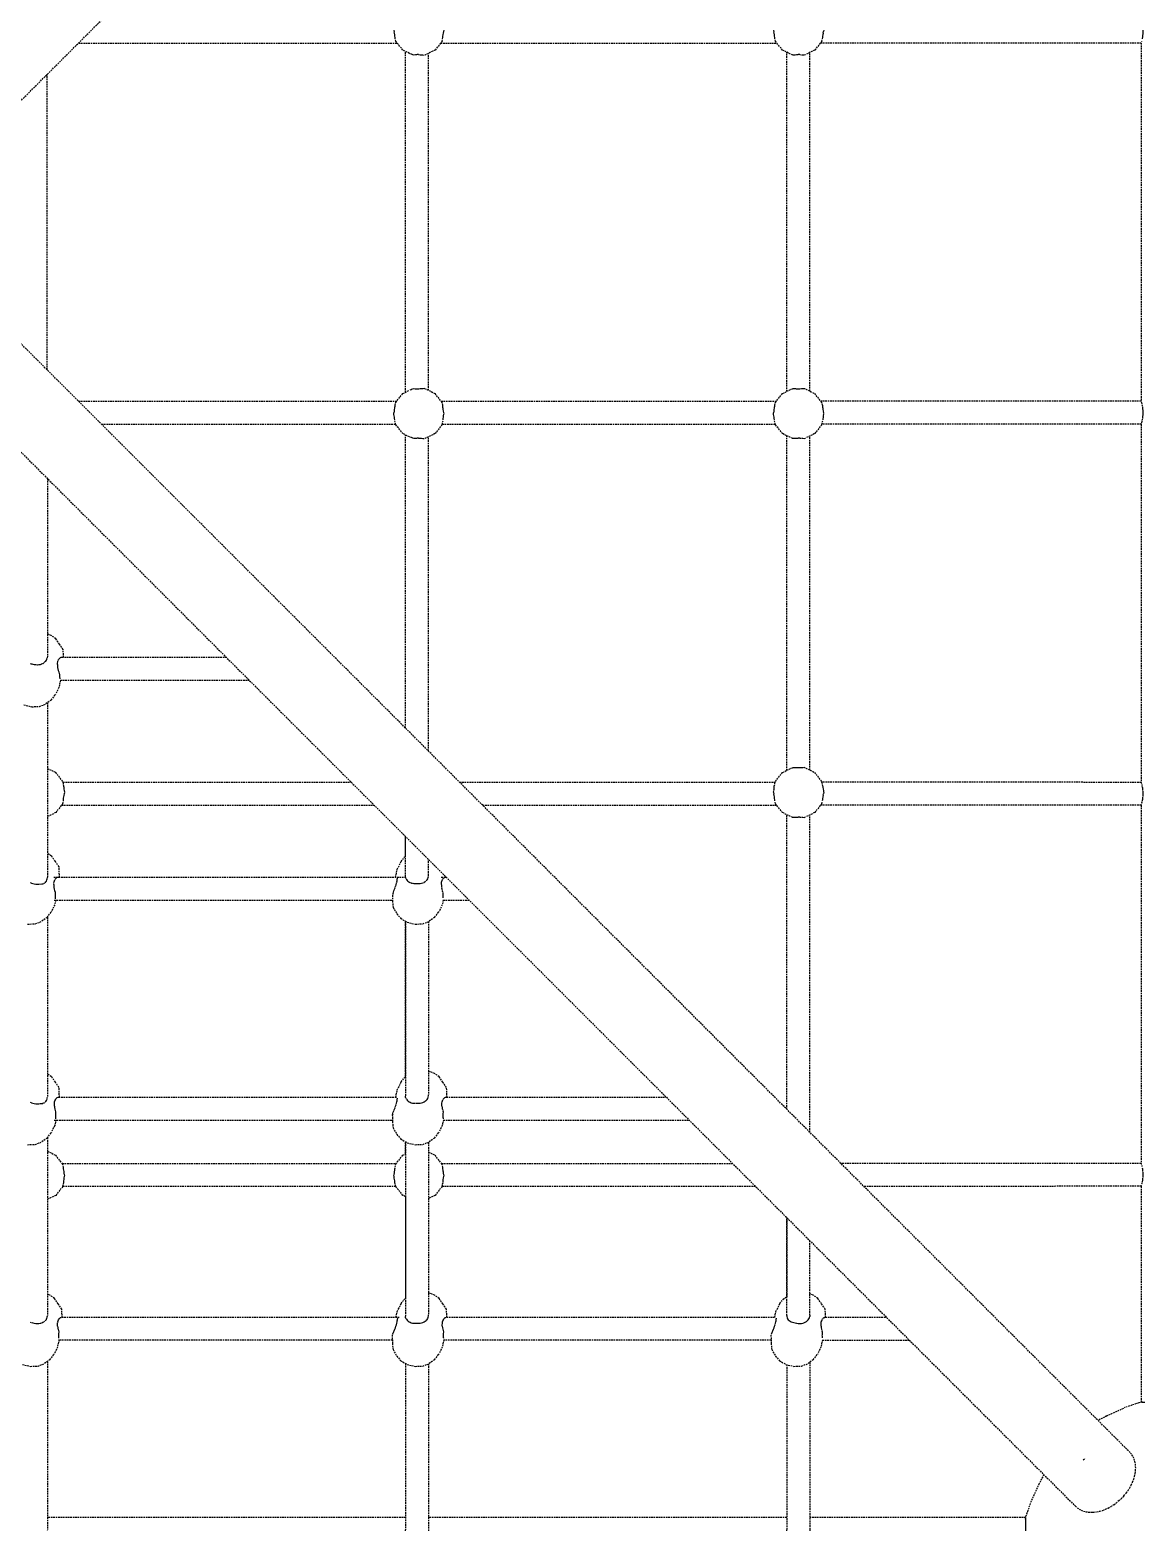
# Model space of a CAD drawing. Header units: millimetres. Extents: x -5899 to 5819, y -5159 to 4068.
# Drawn here: x -444 to 427, y -934 to 240 of the extents above; entities that cross this region are included whole.
import ezdxf

# ---------------------------------------------------------------- set-up
doc = ezdxf.new("R2010")
doc.units = ezdxf.units.MM
doc.linetypes.add('HIDDEN', pattern=[1.905, 1.27, -0.635])
for name, color, linetype in [('DIKOM_ОБЪЕКТ', 7, 'Continuous'), ('DIKOM_РАЗМЕР_ЗОНА', 7, 'Continuous'), ('DIKOM_РАЗМЕР_ОБЪЕКТА', 7, 'Continuous')]:
    doc.layers.add(name, color=color, linetype=linetype)
doc.styles.add('style1', font='arialbd.ttf', dxfattribs={"width": 0.8})
doc.dimstyles.new('1-50', dxfattribs={"dimtxt": 300, "dimasz": 200, "dimexe": 100, "dimexo": 0, "dimgap": 100, "dimtad": 1, "dimtxsty": 'style1', "dimcen": 200, "dimclrd": 7, "dimclre": 7, "dimclrt": 7, "dimadec": 1, "dimazin": 2, "dimtfac": 1, "dimtmove": 0, "dimatfit": 2, "dimfxl": 0, "dimlwd": 25, "dimlwe": 18, "dimarcsym": 0})

# ---------------------------------------------------------------- blocks, each defined once
blk = doc.blocks.new('*D1')
at = {"layer": 'Defpoints', "color": 0, "transparency": 16777216}
for p in [(-2800.5, 90.1), (3818.9, 90.1), (3818.9, -4274.7)]:
    blk.add_point(p, dxfattribs=at)
at = {"layer": 'DIKOM_РАЗМЕР_ОБЪЕКТА', "color": 7, "lineweight": 18, "transparency": 16777216}
for p, q in [((-2800.5, 90.1), (-2800.5, -4374.7)), ((3818.9, 90.1), (3818.9, -4374.7))]:
    blk.add_line(p, q, dxfattribs=at)
at = {"layer": 'DIKOM_РАЗМЕР_ОБЪЕКТА', "color": 7, "lineweight": 25, "transparency": 16777216}
blk.add_line((-2600.5, -4274.7), (3618.9, -4274.7), dxfattribs=at)
at = {"layer": 'DIKOM_РАЗМЕР_ОБЪЕКТА', "color": 7, "transparency": 16777216}
for points in [[(-2600.5, -4241.4), (-2600.5, -4308), (-2800.5, -4274.7)], [(3618.9, -4241.4), (3618.9, -4308), (3818.9, -4274.7)]]:
    blk.add_solid(points, dxfattribs=at)
at = {"layer": 'DIKOM_РАЗМЕР_ОБЪЕКТА', "color": 7, "transparency": 16777216, "insert": (471, -3996), "char_height": 300, "attachment_point": 5, "style": 'style1'}
blk.add_mtext('{\\fArial|b0|i0|c204|p34;\\H1.16667x;6600}', dxfattribs=at)
blk = doc.blocks.new('*D3')
at = {"layer": 'Defpoints', "color": 0, "transparency": 16777216}
for p in [(-4566.9, 98), (5818.9, 98), (5818.9, -5058.6)]:
    blk.add_point(p, dxfattribs=at)
at = {"layer": 'DIKOM_РАЗМЕР_ЗОНА', "color": 7, "lineweight": 18, "transparency": 16777216}
for p, q in [((-4566.9, 98), (-4566.9, -5158.6)), ((5818.9, 98), (5818.9, -5158.6))]:
    blk.add_line(p, q, dxfattribs=at)
at = {"layer": 'DIKOM_РАЗМЕР_ЗОНА', "color": 7, "lineweight": 25, "transparency": 16777216}
blk.add_line((-4366.9, -5058.6), (5618.9, -5058.6), dxfattribs=at)
at = {"layer": 'DIKOM_РАЗМЕР_ЗОНА', "color": 7, "transparency": 16777216}
for points in [[(-4366.9, -5025.3), (-4366.9, -5092), (-4566.9, -5058.6)], [(5618.9, -5025.3), (5618.9, -5092), (5818.9, -5058.6)]]:
    blk.add_solid(points, dxfattribs=at)
at = {"layer": 'DIKOM_РАЗМЕР_ЗОНА', "color": 7, "transparency": 16777216, "insert": (502, -4779.9), "char_height": 300, "attachment_point": 5, "style": 'style1'}
blk.add_mtext('{\\fArial|b0|i0|c204|p34;\\H1.16667x;10400}', dxfattribs=at)

msp = doc.modelspace()

# ---------------------------------------------------------------- linework, layer by layer
at = {"layer": 'DIKOM_ОБЪЕКТ', "color": 7, "linetype": 'HIDDEN', "lineweight": 15}
for p, q in [((-483.046, 153.297), (416.096, 1052.438)), ((-159.525, 240.379), (-159.244, 239.218)), ((-158.975, 237.959), (-159.228, 239.143)), ((-158.748, 236.745), (-158.962, 237.892)), ((-158.57, 235.597), (-158.739, 236.686)), ((-158.438, 234.542), (-158.563, 235.547)), ((-121.226, 234.588), (-121.101, 235.599)), ((-121.09, 235.663), (-120.92, 236.752)), ((-120.907, 236.826), (-120.694, 237.966)), ((-120.668, 238.088), (-120.426, 239.218)), ((-120.404, 239.307), (-120.144, 240.379)), ((137.468, 240.379), (137.748, 239.218)), ((138.019, 237.959), (137.765, 239.137)), ((138.244, 236.745), (138.032, 237.886)), ((138.424, 235.597), (138.254, 236.681)), ((138.555, 234.542), (138.431, 235.542)), ((175.885, 235.541), (175.759, 234.53)), ((176.063, 236.684), (175.892, 235.595)), ((176.284, 237.888), (176.072, 236.749)), ((176.324, 238.086), (176.567, 239.218)), ((176.849, 240.379), (176.589, 239.305)), ((426.198, 235.544), (426.084, 234.702)), ((426.303, 236.677), (426.208, 235.657)), ((426.389, 237.903), (426.32, 236.976)), ((426.432, 239.098), (426.389, 237.903)), ((426.392, 240.413), (426.434, 239.218)), ((-406.113, 230.231), (-156.836, 230.229)), ((-158.356, 233.621), (-158.438, 234.542)), ((-157.967, 231.647), (-158.338, 233.273)), ((-152.383, 224.645), (-157.967, 231.647)), ((-147.301, 222.197), (-152.383, 224.645)), ((-150.335, -42.928), (-150.338, 223.66)), ((-127.288, 224.645), (-135.357, 220.759)), ((-121.703, 231.647), (-127.288, 224.645)), ((-122.833, 230.231), (140.157, 230.229)), ((-121.703, 231.647), (-121.332, 233.273)), ((-121.319, 233.556), (-121.238, 234.48)), ((138.637, 233.624), (138.555, 234.542)), ((139.025, 231.647), (138.655, 233.273)), ((144.61, 224.645), (139.025, 231.647)), ((150.898, 221.617), (144.61, 224.645)), ((169.705, 224.645), (162.794, 221.317)), ((175.29, 231.647), (169.705, 224.645)), ((425.122, 230.265), (174.16, 230.231)), ((175.29, 231.647), (175.66, 233.273)), ((175.759, 234.53), (175.677, 233.597)), ((425.041, 230.265), (425.041, -50.027)), ((425.49, 231.821), (425.363, 231.398)), ((426.04, 234.409), (425.882, 233.558)), ((-146.956, 222.099), (-146.026, 221.789)), ((-145.979, 221.772), (-145.466, 221.582)), ((-145.466, 221.582), (-144.973, 221.4)), ((-144.917, 221.378), (-144.235, 221.103)), ((-143.783, 221.133), (-142.64, 221.182)), ((-142.568, 221.182), (-141.353, 221.199)), ((-140.07, 221.182), (-141.272, 221.197)), ((-140.07, 221.182), (-138.928, 221.134)), ((-138.862, 221.131), (-137.788, 221.055)), ((-137.73, 221.05), (-136.713, 220.948)), ((-136.663, 220.942), (-135.72, 220.815)), ((-132.368, -41.467), (-132.371, 222.197)), ((147.862, -42.348), (147.859, 223.081)), ((151.243, 221.518), (151.943, 221.285)), ((152.22, 221.191), (152.735, 221.001)), ((152.735, 221.001), (153.225, 221.05)), ((153.282, 221.055), (154.35, 221.131)), ((154.415, 221.133), (155.557, 221.182)), ((155.631, 221.182), (156.845, 221.199)), ((158.128, 221.182), (156.926, 221.197)), ((158.128, 221.182), (159.269, 221.134)), ((159.597, 221.113), (160.41, 221.055)), ((160.468, 221.05), (161.485, 220.948)), ((161.596, 220.935), (162.48, 221.227)), ((165.83, -42.048), (165.827, 222.777)), ((-430.566, -25.54), (-430.568, 205.775)), ((416.539, -872.661), (-482.846, 26.742)), ((-525.492, -15.463), (373.669, -914.625)), ((-157.967, -50.917), (-152.383, -43.914)), ((-152.383, -43.914), (-147.302, -41.467)), ((-146.072, -41.074), (-146.992, -41.38)), ((-145.031, -40.691), (-146.028, -41.06)), ((-144.235, -40.373), (-144.978, -40.671)), ((-142.715, -40.447), (-143.852, -40.4)), ((-141.814, -40.461), (-142.644, -40.45)), ((-140.095, -40.45), (-141.353, -40.467)), ((-138.779, -40.396), (-139.95, -40.446)), ((-137.625, -40.311), (-138.716, -40.391)), ((-136.555, -40.199), (-137.57, -40.305)), ((-135.579, -40.062), (-136.507, -40.193)), ((-135.357, -40.028), (-127.288, -43.914)), ((-121.703, -50.917), (-127.288, -43.914)), ((139.025, -50.917), (144.61, -43.914)), ((144.61, -43.914), (150.897, -40.887)), ((152.124, -40.495), (151.205, -40.8)), ((152.735, -40.271), (152.17, -40.479)), ((153.166, -40.314), (152.735, -40.271)), ((154.284, -40.395), (153.221, -40.319)), ((154.976, -40.426), (154.346, -40.4)), ((155.483, -40.447), (154.976, -40.426)), ((156.764, -40.467), (155.554, -40.45)), ((158.103, -40.45), (156.845, -40.467)), ((159.42, -40.396), (158.248, -40.446)), ((160.572, -40.311), (159.482, -40.391)), ((161.596, -40.204), (160.627, -40.305)), ((162.127, -40.379), (161.69, -40.236)), ((162.62, -40.54), (162.127, -40.379)), ((162.803, -40.59), (169.705, -43.914)), ((175.29, -50.917), (169.705, -43.914)), ((-406.115, -49.991), (-157.23, -49.992)), ((-159.101, -57.786), (-159.356, -58.98)), ((-159.033, -57.43), (-158.87, -56.559)), ((-158.859, -56.495), (-158.688, -55.402)), ((-158.68, -55.347), (-158.555, -54.344)), ((-158.549, -54.298), (-158.468, -53.381)), ((-158.451, -53.035), (-157.967, -50.917)), ((-122.441, -49.991), (139.763, -49.992)), ((-121.222, -53.027), (-121.703, -50.917)), ((-121.137, -54.129), (-121.214, -53.214)), ((-121.011, -55.19), (-121.133, -54.181)), ((-120.834, -56.354), (-121.004, -55.25)), ((-120.608, -57.595), (-120.823, -56.425)), ((-120.333, -58.891), (-120.592, -57.676)), ((137.891, -57.791), (137.636, -58.98)), ((137.96, -57.43), (138.121, -56.564)), ((138.134, -56.495), (138.304, -55.407)), ((138.313, -55.347), (138.438, -54.348)), ((138.444, -54.297), (138.525, -53.385)), ((138.543, -53.034), (139.025, -50.917)), ((425.041, -50.027), (174.552, -49.992)), ((175.772, -53.029), (175.29, -50.917)), ((175.779, -53.212), (175.856, -54.132)), ((175.859, -54.178), (175.982, -55.192)), ((175.989, -55.247), (176.16, -56.356)), ((176.169, -56.42), (176.386, -57.596)), ((176.4, -57.672), (176.661, -58.891)), ((425.224, -50.548), (425.331, -50.984)), ((425.364, -51.16), (425.508, -51.642)), ((425.532, -51.748), (425.69, -52.429)), ((425.765, -52.853), (425.88, -53.309)), ((425.898, -53.405), (425.999, -53.949)), ((426.071, -54.361), (426.197, -55.294)), ((426.208, -55.409), (426.303, -56.431)), ((426.323, -56.775), (426.389, -57.659)), ((426.392, -57.784), (426.434, -58.98)), ((-388.139, -67.967), (-158.061, -67.968)), ((-159.519, -59.648), (-159.375, -59.055)), ((-159.392, -60.239), (-159.519, -59.648)), ((-159.167, -61.453), (-159.38, -60.308)), ((-158.986, -62.601), (-159.157, -61.514)), ((-158.856, -63.655), (-158.98, -62.653)), ((-158.773, -64.576), (-158.856, -63.656)), ((-157.967, -68.38), (-158.756, -64.924)), ((-152.383, -75.383), (-157.967, -68.38)), ((-121.703, -68.38), (-127.288, -75.383)), ((-121.703, -68.38), (-120.915, -64.925)), ((-121.609, -67.967), (138.931, -67.968)), ((-120.902, -64.642), (-120.821, -63.719)), ((-120.809, -63.608), (-120.683, -62.6)), ((-120.673, -62.532), (-120.528, -61.602)), ((-120.489, -61.37), (-120.277, -60.231)), ((-120.152, -59.648), (-120.313, -58.98)), ((-120.258, -60.147), (-120.152, -59.648)), ((137.474, -59.648), (137.616, -59.061)), ((137.601, -60.238), (137.474, -59.648)), ((137.826, -61.453), (137.615, -60.313)), ((138.006, -62.601), (137.837, -61.518)), ((138.138, -63.656), (138.013, -62.657)), ((138.218, -64.572), (138.138, -63.656)), ((139.025, -68.38), (138.237, -64.924)), ((144.61, -75.383), (139.025, -68.38)), ((175.29, -68.38), (169.705, -75.383)), ((175.29, -68.38), (176.078, -64.924)), ((425.123, -67.933), (175.384, -67.965)), ((176.177, -63.668), (176.095, -64.599)), ((176.302, -62.658), (176.177, -63.668)), ((176.465, -61.602), (176.309, -62.603)), ((176.702, -60.312), (176.49, -61.449)), ((176.841, -59.648), (176.679, -58.98)), ((176.733, -60.152), (176.841, -59.648)), ((425.041, -67.933), (425.041, -348.224)), ((425.333, -66.97), (425.223, -67.413)), ((425.49, -66.377), (425.364, -66.797)), ((425.673, -65.599), (425.529, -66.224)), ((425.765, -65.109), (425.692, -65.521)), ((425.996, -64.024), (425.881, -64.639)), ((426.198, -62.654), (426.072, -63.587)), ((426.304, -61.52), (426.209, -62.54)), ((426.389, -60.295), (426.323, -61.182)), ((426.432, -59.101), (426.389, -60.295)), ((-147.301, -77.831), (-152.383, -75.383)), ((-150.335, -305.775), (-150.338, -76.368)), ((-146.951, -77.931), (-146.026, -78.238)), ((-145.972, -78.258), (-145.468, -78.444)), ((-145.468, -78.444), (-144.973, -78.628)), ((-144.91, -78.653), (-144.235, -78.925)), ((-143.776, -78.894), (-142.64, -78.847)), ((-142.56, -78.845), (-141.353, -78.83)), ((-140.07, -78.846), (-141.264, -78.831)), ((-140.07, -78.846), (-138.935, -78.893)), ((-138.862, -78.896), (-137.794, -78.973)), ((-137.729, -78.978), (-136.718, -79.08)), ((-136.661, -79.086), (-135.724, -79.213)), ((-127.288, -75.383), (-135.357, -79.269)), ((-132.368, -323.743), (-132.371, -77.832)), ((150.897, -78.411), (144.61, -75.383)), ((147.862, -338.878), (147.859, -76.948)), ((151.249, -78.512), (151.943, -78.743)), ((152.227, -78.839), (152.735, -79.027)), ((152.735, -79.027), (153.225, -78.977)), ((153.288, -78.972), (154.35, -78.896)), ((154.422, -78.894), (155.557, -78.847)), ((155.638, -78.845), (156.845, -78.83)), ((158.128, -78.846), (156.934, -78.831)), ((158.128, -78.846), (159.262, -78.893)), ((159.589, -78.914), (160.404, -78.973)), ((160.468, -78.978), (161.479, -79.08)), ((161.596, -79.095), (162.474, -78.802)), ((169.705, -75.383), (162.794, -78.711)), ((165.83, -338.578), (165.827, -77.251)), ((-430.5, -110.456), (-430.5, -249.735)), ((-427.601, -233.239), (-430.5, -232.169)), ((-423.905, -235.848), (-427.601, -233.239)), ((-420.982, -240.148), (-423.905, -235.848)), ((-418.122, -244.388), (-420.982, -240.148)), ((-417.856, -250.275), (-418.122, -244.388)), ((-444.036, -255.314), (-443.049, -255.54)), ((-442.966, -255.555), (-442.543, -255.601)), ((-442.543, -255.601), (-441.906, -255.671)), ((-441.761, -255.673), (-440.748, -255.944)), ((-440.695, -255.956), (-439.558, -256.131)), ((-439.499, -256.139), (-438.357, -256.189)), ((-438.25, -256.19), (-437.14, -256.112)), ((-437.092, -256.105), (-436.029, -255.905)), ((-435.987, -255.896), (-434.991, -255.581)), ((-434.922, -255.556), (-434.376, -255.305)), ((-433.966, -255.112), (-433.128, -254.583)), ((-433.097, -254.56), (-432.361, -253.936)), ((-432.21, -253.765), (-431.708, -253.308)), ((-431.69, -253.286), (-431.182, -252.584)), ((-431.169, -252.56), (-430.798, -251.739)), ((-430.79, -251.713), (-430.568, -250.785)), ((-430.5, -249.737), (-430.564, -250.751)), ((-422.596, -256.13), (-422.569, -257.232)), ((-422.595, -256.082), (-422.528, -255.026)), ((-422.567, -257.286), (-422.459, -258.4)), ((-422.523, -254.984), (-422.36, -253.99)), ((-422.35, -253.95), (-422.206, -253.419)), ((-422.088, -253.005), (-421.763, -252.217)), ((-421.742, -252.183), (-421.337, -251.533)), ((-421.313, -251.504), (-420.844, -250.99)), ((-420.814, -250.967), (-420.301, -250.59)), ((-420.26, -250.573), (-419.701, -250.348)), ((-419.651, -250.338), (-419.045, -250.275)), ((-419.045, -250.275), (-290.681, -250.275)), ((-422.452, -258.458), (-422.26, -259.57)), ((-422.248, -259.634), (-422.106, -260.206)), ((-422.106, -260.206), (-421.977, -260.73)), ((-421.957, -260.804), (-421.623, -261.863)), ((-421.596, -261.942), (-421.191, -262.957)), ((-420.291, -268.257), (-421.513, -274.001)), ((-421.155, -263.037), (-420.896, -263.574)), ((-420.909, -264.078), (-420.913, -264.959)), ((-420.912, -265.041), (-420.89, -265.84)), ((-420.896, -263.574), (-420.909, -263.994)), ((-420.89, -265.84), (-420.84, -266.548)), ((-420.834, -266.628), (-420.776, -267.103)), ((-420.296, -268.275), (-272.681, -268.275)), ((-427.45, -283.83), (-424.307, -279.781)), ((-421.513, -274.001), (-424.307, -279.781)), ((-448.875, -287.576), (-442.727, -289.066)), ((-442.727, -289.066), (-436.726, -288.882)), ((-436.726, -288.882), (-432.062, -287.062)), ((-427.45, -283.83), (-432.062, -287.062)), ((-430.5, -285.967), (-430.499, -422.624)), ((-430.5, -337.31), (-423.991, -340.444)), ((-418.407, -347.446), (-423.991, -340.444)), ((139.025, -347.446), (144.61, -340.444)), ((144.61, -340.444), (150.897, -337.416)), ((152.118, -337.026), (151.205, -337.329)), ((152.735, -336.8), (152.17, -337.009)), ((153.159, -336.843), (152.735, -336.8)), ((154.277, -336.925), (153.221, -336.849)), ((154.976, -336.956), (154.346, -336.93)), ((155.476, -336.977), (154.976, -336.956)), ((156.757, -336.996), (155.554, -336.98)), ((158.096, -336.98), (156.845, -336.998)), ((159.419, -336.925), (158.254, -336.975)), ((160.571, -336.84), (159.487, -336.921)), ((161.596, -336.733), (160.633, -336.835)), ((162.126, -336.909), (161.696, -336.768)), ((162.619, -337.069), (162.126, -336.909)), ((162.801, -337.119), (169.705, -340.444)), ((175.29, -347.446), (169.705, -340.444)), ((-417.544, -351.225), (-418.407, -347.446)), ((-418.238, -348.188), (-192.766, -348.189)), ((-417.461, -352.321), (-417.537, -351.413)), ((-107.923, -348.188), (138.856, -348.19)), ((138.063, -352.494), (138.144, -351.584)), ((138.162, -351.231), (139.025, -347.446)), ((176.153, -351.227), (175.29, -347.446)), ((425.123, -348.224), (175.459, -348.189)), ((176.16, -351.41), (176.236, -352.329)), ((425.223, -348.739), (425.332, -349.182)), ((425.526, -349.917), (425.69, -350.627)), ((425.766, -351.056), (425.879, -351.507)), ((425.911, -351.674), (426.056, -352.454)), ((-418.407, -364.91), (-417.999, -363.122)), ((-417.986, -362.839), (-417.906, -361.919)), ((-417.892, -361.801), (-417.767, -360.797)), ((-417.757, -360.726), (-417.587, -359.643)), ((-417.572, -359.562), (-417.366, -358.455)), ((-417.335, -353.381), (-417.457, -352.379)), ((-417.342, -358.34), (-417.093, -357.177)), ((-417.158, -354.545), (-417.326, -353.448)), ((-416.932, -355.786), (-417.146, -354.623)), ((-417.07, -357.082), (-416.85, -356.178)), ((137.469, -356.178), (137.711, -357.177)), ((137.527, -355.911), (137.74, -354.764)), ((137.982, -358.436), (137.728, -357.258)), ((137.812, -354.315), (137.923, -353.607)), ((137.932, -353.544), (138.057, -352.547)), ((138.207, -359.651), (137.995, -358.509)), ((138.387, -360.798), (138.217, -359.714)), ((138.518, -361.853), (138.394, -360.853)), ((138.6, -362.771), (138.518, -361.853)), ((139.025, -364.91), (138.618, -363.122)), ((175.29, -364.91), (175.697, -363.121)), ((175.796, -361.865), (175.714, -362.798)), ((175.922, -360.854), (175.796, -361.865)), ((176.099, -359.711), (175.929, -360.8)), ((176.321, -358.508), (176.109, -359.647)), ((176.24, -352.376), (176.362, -353.388)), ((176.353, -358.351), (176.604, -357.177)), ((176.37, -353.444), (176.54, -354.553)), ((176.55, -354.618), (176.767, -355.793)), ((176.847, -356.178), (176.625, -357.09)), ((425.674, -363.797), (425.51, -364.507)), ((425.766, -363.299), (425.692, -363.718)), ((426.04, -361.986), (425.907, -362.697)), ((426.071, -352.559), (426.197, -353.492)), ((426.198, -360.851), (426.072, -361.784)), ((426.208, -353.607), (426.303, -354.628)), ((426.305, -359.717), (426.209, -360.738)), ((426.325, -355.01), (426.389, -355.857)), ((426.389, -358.492), (426.325, -359.339)), ((426.432, -357.298), (426.389, -358.492)), ((426.392, -355.983), (426.434, -357.177)), ((-423.991, -371.912), (-430.499, -375.046)), ((-418.407, -364.91), (-423.991, -371.912)), ((-419.407, -366.164), (-174.789, -366.166)), ((-89.947, -366.165), (140.027, -366.166)), ((144.61, -371.912), (139.025, -364.91)), ((150.898, -374.941), (144.61, -371.912)), ((147.862, -603.979), (147.859, -373.477)), ((151.244, -375.04), (151.943, -375.272)), ((152.221, -375.366), (152.735, -375.556)), ((152.735, -375.556), (153.225, -375.507)), ((153.282, -375.503), (154.35, -375.426)), ((154.416, -375.424), (155.557, -375.376)), ((155.631, -375.375), (156.845, -375.359)), ((158.128, -375.376), (156.927, -375.361)), ((158.128, -375.376), (159.269, -375.423)), ((159.595, -375.445), (160.41, -375.503)), ((160.468, -375.507), (161.484, -375.61)), ((161.596, -375.623), (162.479, -375.331)), ((169.705, -371.912), (162.793, -375.241)), ((165.829, -621.947), (165.827, -373.78)), ((175.29, -364.91), (169.705, -371.912)), ((425.123, -366.13), (174.29, -366.164)), ((425.041, -366.13), (425.041, -646.421)), ((425.333, -365.168), (425.223, -365.611)), ((-150.338, -406.019), (-150.338, -390.618)), ((-150.299, -421.855), (-150.297, -390.659)), ((-427.17, -405.922), (-430.499, -403.571)), ((-424.246, -410.222), (-427.17, -405.922)), ((-421.386, -414.462), (-424.246, -410.222)), ((-156.794, -416.258), (-153.644, -410.058)), ((-153.644, -410.058), (-151.11, -406.488)), ((-151.11, -406.488), (-150.298, -405.995)), ((-132.302, -420.815), (-132.304, -408.652)), ((-430.564, -423.653), (-430.499, -422.625)), ((-425.486, -422.439), (-150.299, -422.439)), ((-423.701, -423.148), (-423.175, -422.76)), ((-423.157, -422.747), (-422.581, -422.516)), ((-422.534, -422.504), (-421.909, -422.439)), ((-421.025, -422.439), (-421.386, -414.462)), ((-158.109, -422.439), (-156.794, -416.258)), ((-150.233, -422.71), (-150.296, -421.895)), ((-150.222, -422.749), (-150.006, -423.457)), ((-132.955, -423.607), (-132.605, -422.781)), ((-132.581, -422.702), (-132.371, -421.821)), ((-132.363, -421.735), (-132.302, -420.813)), ((-122.317, -422.439), (-118.517, -422.439)), ((-120.446, -423.089), (-120.008, -422.767)), ((-119.875, -422.71), (-119.403, -422.521)), ((-119.241, -422.491), (-118.738, -422.439)), ((-444.036, -426.477), (-443.053, -426.98)), ((-442.962, -427.022), (-441.906, -427.429)), ((-441.855, -427.445), (-440.75, -427.741)), ((-440.693, -427.754), (-439.559, -427.929)), ((-439.498, -427.937), (-438.359, -427.986)), ((-438.248, -427.987), (-437.14, -427.909)), ((-437.05, -427.896), (-436.307, -427.755)), ((-435.987, -427.786), (-434.991, -427.751)), ((-434.922, -427.744), (-434.003, -427.571)), ((-433.967, -427.56), (-433.128, -427.25)), ((-433.1, -427.235), (-432.36, -426.791)), ((-432.338, -426.773), (-431.707, -426.198)), ((-431.692, -426.179), (-431.18, -425.474)), ((-431.171, -425.454), (-430.799, -424.633)), ((-430.791, -424.607), (-430.567, -423.676)), ((-425.459, -428.287), (-425.411, -427.515)), ((-425.459, -428.287), (-425.431, -429.417)), ((-425.431, -429.441), (-425.375, -430.019)), ((-425.39, -427.184), (-425.224, -426.166)), ((-425.375, -430.019), (-425.32, -430.584)), ((-425.318, -430.61), (-425.119, -431.752)), ((-425.221, -426.147), (-424.969, -425.218)), ((-425.115, -431.782), (-424.836, -432.908)), ((-424.963, -425.199), (-424.629, -424.392)), ((-424.828, -432.942), (-424.484, -434.032)), ((-424.621, -424.374), (-424.206, -423.708)), ((-424.327, -434.433), (-424.363, -435.117)), ((-424.195, -423.691), (-423.715, -423.163)), ((-160.024, -435.096), (-159.688, -434.126)), ((-159.672, -434.077), (-159.356, -432.998)), ((-159.308, -432.814), (-158.902, -431.832)), ((-158.884, -431.79), (-158.451, -430.654)), ((-158.435, -430.616), (-158.038, -429.477)), ((-158.027, -429.442), (-157.669, -428.315)), ((-157.651, -428.253), (-157.351, -427.176)), ((-157.344, -427.149), (-157.154, -426.333)), ((-157.103, -426.112), (-156.931, -425.186)), ((-156.929, -425.166), (-156.829, -424.361)), ((-156.86, -423.144), (-156.81, -423.668)), ((-156.828, -424.344), (-156.808, -423.682)), ((-149.856, -423.705), (-149.623, -424.208)), ((-149.595, -424.251), (-149.102, -424.953)), ((-149.065, -424.994), (-148.458, -425.606)), ((-148.412, -425.644), (-147.704, -426.16)), ((-147.649, -426.195), (-146.852, -426.614)), ((-146.787, -426.646), (-145.922, -426.961)), ((-145.763, -427.009), (-144.83, -427.222)), ((-144.733, -427.236), (-143.744, -427.345)), ((-143.634, -427.35), (-142.61, -427.348)), ((-142.19, -427.312), (-141.441, -427.427)), ((-141.301, -427.448), (-140.252, -427.493)), ((-139.976, -427.493), (-138.958, -427.422)), ((-138.835, -427.404), (-137.856, -427.219)), ((-137.744, -427.192), (-136.823, -426.901)), ((-136.726, -426.865), (-135.869, -426.471)), ((-135.782, -426.429), (-134.999, -425.935)), ((-134.852, -425.827), (-134.446, -425.484)), ((-134.104, -425.181), (-133.516, -424.51)), ((-133.469, -424.44), (-132.991, -423.685)), ((-122.29, -428.314), (-122.266, -429.283)), ((-122.281, -428.138), (-122.242, -427.506)), ((-122.259, -429.475), (-122.205, -430.038)), ((-122.205, -430.038), (-122.165, -430.449)), ((-122.201, -427.049), (-122.059, -426.173)), ((-122.142, -430.652), (-121.974, -431.618)), ((-122.021, -426.026), (-121.803, -425.227)), ((-121.931, -431.839), (-121.698, -432.783)), ((-121.75, -425.09), (-121.464, -424.399)), ((-121.632, -433.028), (-121.347, -433.932)), ((-121.394, -424.277), (-121.042, -423.711)), ((-121.159, -434.438), (-121.191, -435.048)), ((-120.956, -423.612), (-120.553, -423.169)), ((-424.777, -444.074), (-427.571, -449.855)), ((-425.097, -440.439), (-160.532, -440.439)), ((-423.969, -440.275), (-424.777, -444.074)), ((-424.396, -436.187), (-424.401, -437.098)), ((-424.4, -437.178), (-424.376, -438.01)), ((-424.365, -435.156), (-424.395, -436.146)), ((-424.376, -438.01), (-424.325, -438.748)), ((-424.321, -438.788), (-424.261, -439.283)), ((-160.64, -436.585), (-160.514, -441.102)), ((-160.514, -441.102), (-160.08, -446.018)), ((-160.066, -435.211), (-160.456, -436.188)), ((-160.08, -446.018), (-157.048, -451.102)), ((-121.608, -444.074), (-124.402, -449.855)), ((-120.8, -440.272), (-121.608, -444.074)), ((-121.226, -436.349), (-121.231, -437.089)), ((-121.2, -435.294), (-121.225, -436.101)), ((-121.225, -437.329), (-121.206, -437.997)), ((-121.206, -437.997), (-121.166, -438.576)), ((-120.835, -440.439), (-100.517, -440.439)), ((-439.991, -458.956), (-435.327, -457.136)), ((-430.715, -453.904), (-435.327, -457.136)), ((-430.715, -453.904), (-427.571, -449.855)), ((-430.5, -453.627), (-430.499, -594.451)), ((-157.048, -451.102), (-154.047, -454.781)), ((-154.047, -454.781), (-148.969, -457.649)), ((-150.336, -578.641), (-150.337, -456.877)), ((-150.3, -456.898), (-150.299, -593.83)), ((-148.969, -457.649), (-142.821, -459.14)), ((-136.821, -458.956), (-132.157, -457.136)), ((-132.302, -457.192), (-132.301, -592.677)), ((-127.545, -453.904), (-132.157, -457.136)), ((-127.545, -453.904), (-124.402, -449.855)), ((-445.992, -459.14), (-439.991, -458.956)), ((-142.821, -459.14), (-136.821, -458.956)), ((-127.697, -575.935), (-132.301, -574.236)), ((-427.17, -578.546), (-430.499, -576.194)), ((-424.246, -582.846), (-427.17, -578.546)), ((-421.386, -587.084), (-424.246, -582.846)), ((-421.047, -594.603), (-421.386, -587.084)), ((-156.794, -588.882), (-153.643, -582.68)), ((-153.643, -582.68), (-151.11, -579.112)), ((-151.11, -579.112), (-150.299, -578.619)), ((-124, -578.545), (-127.697, -575.935)), ((-121.077, -582.845), (-124, -578.545)), ((-118.217, -587.084), (-121.077, -582.845)), ((-117.877, -594.603), (-118.217, -587.084)), ((-444.035, -598.351), (-443.054, -598.854)), ((-442.961, -598.897), (-441.907, -599.303)), ((-433.098, -599.061), (-432.36, -598.618)), ((-432.337, -598.599), (-431.708, -598.025)), ((-431.691, -598.004), (-431.181, -597.301)), ((-431.169, -597.279), (-430.887, -596.655)), ((-430.79, -596.432), (-430.567, -595.503)), ((-430.564, -595.478), (-430.499, -594.452)), ((-424.968, -599.348), (-424.802, -598.332)), ((-424.8, -598.31), (-424.547, -597.384)), ((-424.541, -597.363), (-424.207, -596.557)), ((-424.199, -596.538), (-423.784, -595.873)), ((-423.772, -595.854), (-423.294, -595.329)), ((-423.28, -595.313), (-422.754, -594.926)), ((-422.734, -594.912), (-422.159, -594.681)), ((-422.111, -594.669), (-421.683, -594.624)), ((-421.628, -594.603), (-157.473, -594.603)), ((-158.01, -594.603), (-156.794, -588.882)), ((-157.39, -599.314), (-157.151, -598.3)), ((-157.125, -598.156), (-156.976, -597.35)), ((-156.973, -597.33), (-156.874, -596.526)), ((-156.904, -595.308), (-156.854, -595.832)), ((-156.872, -596.509), (-156.852, -595.847)), ((-150.236, -594.658), (-150.299, -593.828)), ((-150.011, -595.41), (-150.233, -594.685)), ((-150.002, -595.433), (-149.753, -595.843)), ((-149.616, -596.135), (-149.108, -596.858)), ((-149.088, -596.885), (-148.459, -597.517)), ((-148.432, -597.543), (-147.696, -598.08)), ((-147.662, -598.103), (-146.829, -598.541)), ((-146.786, -598.561), (-145.876, -598.893)), ((-145.838, -598.906), (-144.855, -599.131)), ((-137.788, -599.078), (-136.8, -598.766)), ((-136.721, -598.737), (-135.808, -598.317)), ((-135.763, -598.292), (-134.933, -597.767)), ((-134.593, -597.482), (-134.165, -597.12)), ((-134.136, -597.089), (-133.512, -596.378)), ((-133.489, -596.346), (-132.985, -595.549)), ((-132.97, -595.515), (-132.6, -594.645)), ((-132.591, -594.611), (-132.37, -593.686)), ((-132.366, -593.651), (-132.301, -592.68)), ((-121.793, -599.309), (-121.632, -598.318)), ((-121.622, -598.276), (-121.375, -597.372)), ((-121.36, -597.332), (-121.034, -596.545)), ((-121.014, -596.51), (-120.609, -595.861)), ((-120.584, -595.832), (-120.117, -595.318)), ((-120.086, -595.295), (-119.572, -594.917)), ((-119.532, -594.901), (-118.97, -594.675)), ((-118.923, -594.666), (-118.514, -594.623)), ((-118.459, -594.603), (53.646, -594.603)), ((-441.855, -599.32), (-440.751, -599.615)), ((-440.693, -599.628), (-439.56, -599.803)), ((-439.498, -599.812), (-438.362, -599.86)), ((-438.247, -599.862), (-437.221, -599.789)), ((-437.091, -599.777), (-436.142, -599.598)), ((-435.986, -599.612), (-434.993, -599.577)), ((-434.921, -599.571), (-434.004, -599.398)), ((-433.966, -599.386), (-433.128, -599.076)), ((-425.038, -600.451), (-424.97, -599.369)), ((-425.009, -601.579), (-425.038, -600.451)), ((-425.008, -601.605), (-424.898, -602.746)), ((-424.895, -602.774), (-424.698, -603.915)), ((-424.692, -603.946), (-424.414, -605.071)), ((-424.405, -605.107), (-424.111, -606.04)), ((-424.213, -608.352), (-424.218, -609.262)), ((-424.217, -609.342), (-424.194, -610.173)), ((-424.182, -607.321), (-424.212, -608.31)), ((-424.194, -610.173), (-424.142, -610.911)), ((-424.125, -606.234), (-424.181, -607.281)), ((-160.339, -607.486), (-160.665, -608.303)), ((-160.665, -608.303), (-160.514, -613.725)), ((-160.274, -607.325), (-159.917, -606.291)), ((-159.88, -606.173), (-159.431, -605.163)), ((-159.41, -605.116), (-158.946, -603.997)), ((-158.928, -603.954), (-158.494, -602.819)), ((-158.479, -602.78), (-158.083, -601.641)), ((-158.071, -601.607), (-157.714, -600.479)), ((-157.695, -600.417), (-157.396, -599.34)), ((-144.764, -599.147), (-143.71, -599.262)), ((-143.657, -599.265), (-142.555, -599.262)), ((-142.035, -599.21), (-141.366, -599.313)), ((-141.301, -599.323), (-140.167, -599.371)), ((-140.048, -599.372), (-138.944, -599.294)), ((-138.892, -599.287), (-137.835, -599.088)), ((-121.841, -601.559), (-121.868, -600.458)), ((-121.866, -600.407), (-121.8, -599.354)), ((-121.839, -601.615), (-121.731, -602.728)), ((-121.724, -602.787), (-121.532, -603.898)), ((-121.519, -603.963), (-121.248, -605.059)), ((-121.228, -605.132), (-120.941, -606.04)), ((-121.044, -608.401), (-121.048, -609.288)), ((-121.047, -609.363), (-121.024, -610.169)), ((-121.014, -607.362), (-121.043, -608.325)), ((-121.024, -610.169), (-120.973, -610.884)), ((-120.959, -606.268), (-121.012, -607.288)), ((-424.777, -616.697), (-427.571, -622.479)), ((-425.138, -612.603), (-160.545, -612.603)), ((-423.847, -612.325), (-424.777, -616.697)), ((-424.138, -610.952), (-424.079, -611.447)), ((-160.514, -613.725), (-160.08, -618.641)), ((-160.08, -618.641), (-157.048, -623.725)), ((-121.608, -616.697), (-124.402, -622.478)), ((-120.678, -612.323), (-121.608, -616.697)), ((-120.969, -610.955), (-120.91, -611.436)), ((-120.738, -612.603), (71.646, -612.603)), ((-445.991, -631.763), (-439.991, -631.58)), ((-439.991, -631.58), (-435.327, -629.759)), ((-430.715, -626.527), (-435.327, -629.759)), ((-430.715, -626.527), (-427.571, -622.479)), ((-430.499, -626.249), (-430.499, -765.56)), ((-157.048, -623.725), (-154.047, -627.404)), ((-154.047, -627.404), (-148.969, -630.273)), ((-150.335, -638.984), (-150.335, -629.501)), ((-150.3, -629.521), (-150.299, -766.064)), ((-148.969, -630.273), (-142.821, -631.763)), ((-142.821, -631.763), (-136.821, -631.579)), ((-136.821, -631.579), (-132.157, -629.758)), ((-132.301, -629.815), (-132.301, -764.762)), ((-127.545, -626.527), (-132.157, -629.758)), ((-127.545, -626.527), (-124.402, -622.478)), ((-430.499, -636.836), (-423.991, -639.97)), ((-418.407, -646.972), (-423.991, -639.97)), ((-157.967, -646.972), (-152.383, -639.97)), ((-152.383, -639.97), (-150.3, -638.967)), ((-132.301, -637.555), (-127.288, -639.97)), ((-121.703, -646.972), (-127.288, -639.97)), ((-418.875, -646.386), (-157.501, -646.387)), ((-417.848, -649.422), (-418.407, -646.972)), ((-417.765, -650.52), (-417.841, -649.61)), ((-417.639, -651.579), (-417.759, -650.576)), ((-417.461, -652.743), (-417.631, -651.645)), ((-417.234, -653.985), (-417.449, -652.82)), ((-417.266, -657.74), (-417.058, -656.626)), ((-416.961, -655.279), (-417.218, -654.071)), ((-417.038, -656.536), (-416.86, -655.704)), ((-159.315, -656.634), (-159.514, -655.704)), ((-159.179, -654.181), (-159.434, -655.374)), ((-159.089, -657.848), (-159.301, -656.702)), ((-159.163, -654.108), (-159.059, -653.549)), ((-159.059, -653.549), (-158.949, -652.955)), ((-158.936, -652.891), (-158.765, -651.798)), ((-158.757, -651.743), (-158.632, -650.739)), ((-158.627, -650.692), (-158.545, -649.777)), ((-158.528, -649.429), (-157.967, -646.972)), ((-122.17, -646.386), (105.431, -646.387)), ((-121.143, -649.422), (-121.703, -646.972)), ((-121.06, -650.524), (-121.136, -649.61)), ((-120.934, -651.584), (-121.056, -650.576)), ((-120.757, -652.749), (-120.927, -651.645)), ((-120.529, -653.99), (-120.745, -652.82)), ((-120.561, -657.74), (-120.354, -656.626)), ((-120.255, -655.285), (-120.515, -654.071)), ((-120.337, -656.543), (-120.156, -655.704)), ((425.041, -646.422), (190.272, -646.39)), ((425.223, -646.937), (425.332, -647.38)), ((425.526, -648.115), (425.69, -648.825)), ((425.898, -649.801), (426.056, -650.651)), ((426.071, -650.756), (426.197, -651.69)), ((426.209, -651.805), (426.304, -652.825)), ((426.328, -653.246), (426.388, -654.054)), ((426.389, -656.69), (426.328, -657.503)), ((426.432, -655.495), (426.395, -656.484)), ((426.397, -654.322), (426.434, -655.374)), ((-418.407, -664.436), (-423.991, -671.439)), ((-418.407, -664.436), (-417.696, -661.32)), ((-157.984, -664.363), (-418.391, -664.362)), ((-417.683, -661.037), (-417.602, -660.118)), ((-417.59, -659.998), (-417.464, -658.995)), ((-417.453, -658.922), (-417.284, -657.841)), ((-158.909, -658.996), (-159.08, -657.908)), ((-158.778, -660.05), (-158.903, -659.048)), ((-158.697, -660.971), (-158.778, -660.05)), ((-157.967, -664.436), (-158.679, -661.32)), ((-152.383, -671.439), (-157.967, -664.436)), ((-121.703, -664.436), (-127.288, -671.439)), ((-121.703, -664.436), (-120.991, -661.32)), ((123.407, -664.363), (-121.686, -664.362)), ((-120.979, -661.037), (-120.898, -660.113)), ((-120.887, -660.004), (-120.761, -658.995)), ((-120.75, -658.928), (-120.58, -657.84)), ((425.123, -664.328), (208.238, -664.356)), ((425.041, -664.328), (425.041, -833.255)), ((425.333, -663.366), (425.223, -663.808)), ((425.674, -661.995), (425.51, -662.705)), ((425.768, -661.491), (425.692, -661.916)), ((426.04, -660.184), (425.881, -661.034)), ((426.199, -659.048), (426.072, -659.981)), ((426.305, -657.915), (426.209, -658.935)), ((-423.991, -671.439), (-430.499, -674.572)), ((-150.299, -672.442), (-152.383, -671.439)), ((-150.337, -672.424), (-150.327, -752.063)), ((-127.288, -671.439), (-132.301, -673.853)), ((147.862, -688.818), (147.87, -750.886)), ((147.899, -765.281), (147.902, -688.859)), ((165.896, -765.235), (165.892, -706.848)), ((-428.68, -749.385), (-430.499, -748.714)), ((-424.984, -751.995), (-428.68, -749.385)), ((-127.733, -749.385), (-132.301, -747.7)), ((-124.038, -751.995), (-127.733, -749.385)), ((145.112, -752.561), (147.899, -750.868)), ((168.525, -749.384), (165.894, -748.414)), ((172.222, -751.995), (168.525, -749.384)), ((-422.061, -756.295), (-424.984, -751.995)), ((-419.201, -760.534), (-422.061, -756.295)), ((-418.919, -766.768), (-419.201, -760.534)), ((-157.774, -766.767), (-156.83, -762.331)), ((-156.83, -762.331), (-153.681, -756.13)), ((-153.681, -756.13), (-151.147, -752.561)), ((-151.147, -752.561), (-150.299, -752.047)), ((-121.114, -756.295), (-124.038, -751.995)), ((-118.254, -760.534), (-121.114, -756.295)), ((-117.972, -766.767), (-118.254, -760.534)), ((138.485, -766.767), (139.428, -762.331)), ((139.428, -762.331), (142.579, -756.13)), ((142.579, -756.13), (145.112, -752.561)), ((175.144, -756.294), (172.222, -751.995)), ((178.005, -760.534), (175.144, -756.294)), ((178.287, -766.767), (178.005, -760.534)), ((-443.903, -770.64), (-443.055, -770.834)), ((-442.641, -770.886), (-441.908, -771.169)), ((-441.853, -771.186), (-440.751, -771.48)), ((-440.692, -771.494), (-439.562, -771.669)), ((-439.498, -771.678), (-438.363, -771.726)), ((-438.246, -771.727), (-437.142, -771.649)), ((-437.089, -771.643), (-436.032, -771.444)), ((-435.986, -771.433), (-435.496, -771.278)), ((-435.496, -771.278), (-434.996, -771.121)), ((-434.919, -771.092), (-434.005, -770.672)), ((-433.962, -770.648), (-433.365, -770.271)), ((-433.095, -770.166), (-432.362, -769.726)), ((-432.334, -769.703), (-431.708, -769.133)), ((-431.688, -769.108), (-431.182, -768.409)), ((-431.168, -768.382), (-430.797, -767.563)), ((-430.789, -767.533), (-430.567, -766.61)), ((-430.564, -766.574), (-430.499, -765.556)), ((-422.513, -772.615), (-422.446, -771.544)), ((-422.485, -773.734), (-422.513, -772.615)), ((-422.484, -773.769), (-422.375, -774.9)), ((-422.444, -771.512), (-422.28, -770.506)), ((-422.371, -774.938), (-422.176, -776.068)), ((-422.275, -770.475), (-422.024, -769.556)), ((-422.017, -769.527), (-421.686, -768.729)), ((-421.675, -768.702), (-421.264, -768.043)), ((-421.249, -768.019), (-420.775, -767.498)), ((-420.755, -767.477), (-420.235, -767.093)), ((-420.211, -767.076), (-419.641, -766.846)), ((-419.201, -766.768), (-155.304, -766.767)), ((-158.72, -776.119), (-158.286, -774.982)), ((-158.272, -774.944), (-157.875, -773.805)), ((-157.863, -773.771), (-157.505, -772.643)), ((-157.487, -772.582), (-157.188, -771.504)), ((-157.153, -771.358), (-156.944, -770.464)), ((-156.94, -770.441), (-156.768, -769.514)), ((-156.765, -769.495), (-156.666, -768.69)), ((-156.695, -767.472), (-156.645, -767.997)), ((-156.666, -768.673), (-156.644, -768.011)), ((-150.236, -766.895), (-150.299, -766.065)), ((-150.011, -767.645), (-150.232, -766.92)), ((-150.002, -767.667), (-149.63, -768.278)), ((-149.584, -768.329), (-149.108, -769.007)), ((-149.088, -769.034), (-148.459, -769.666)), ((-148.431, -769.692), (-147.696, -770.229)), ((-147.662, -770.252), (-146.829, -770.69)), ((-146.786, -770.71), (-145.876, -771.042)), ((-145.838, -771.055), (-144.855, -771.28)), ((-144.764, -771.297), (-143.71, -771.411)), ((-143.657, -771.414), (-142.759, -771.412)), ((-142.495, -771.409), (-141.79, -771.332)), ((-141.79, -771.332), (-141.366, -771.397)), ((-141.301, -771.407), (-140.168, -771.455)), ((-140.047, -771.457), (-138.944, -771.379)), ((-138.892, -771.372), (-137.836, -771.174)), ((-137.788, -771.163), (-136.8, -770.851)), ((-136.719, -770.821), (-135.808, -770.402)), ((-135.763, -770.377), (-134.933, -769.852)), ((-134.891, -769.82), (-134.165, -769.204)), ((-134.136, -769.174), (-133.512, -768.463)), ((-133.489, -768.43), (-132.985, -767.633)), ((-132.968, -767.599), (-132.6, -766.731)), ((-132.591, -766.695), (-132.37, -765.769)), ((-132.365, -765.729), (-132.301, -764.764)), ((-121.567, -772.615), (-121.5, -771.554)), ((-121.539, -773.722), (-121.567, -772.615)), ((-121.537, -773.769), (-121.429, -774.888)), ((-121.498, -771.512), (-121.335, -770.516)), ((-121.424, -774.938), (-121.231, -776.057)), ((-121.328, -770.475), (-121.081, -769.565)), ((-121.07, -769.527), (-120.743, -768.737)), ((-120.728, -768.702), (-120.321, -768.05)), ((-120.302, -768.019), (-119.833, -767.503)), ((-119.808, -767.477), (-119.293, -767.097)), ((-119.263, -767.076), (-118.699, -766.849)), ((-118.206, -766.767), (138.994, -766.767)), ((137.538, -776.119), (137.97, -774.989)), ((137.988, -774.943), (138.381, -773.812)), ((138.396, -773.77), (138.751, -772.65)), ((138.774, -772.574), (139.071, -771.504)), ((139.105, -771.358), (139.315, -770.464)), ((139.32, -770.435), (139.491, -769.514)), ((139.494, -769.489), (139.593, -768.689)), ((139.563, -767.472), (139.613, -767.993)), ((139.594, -768.668), (139.614, -768.011)), ((147.901, -765.321), (147.965, -766.235)), ((147.973, -766.271), (148.192, -767.13)), ((148.207, -767.164), (148.575, -767.958)), ((148.596, -767.989), (149.099, -768.705)), ((149.124, -768.735), (149.746, -769.36)), ((149.778, -769.387), (150.503, -769.916)), ((150.542, -769.941), (151.361, -770.372)), ((151.407, -770.394), (152.3, -770.719)), ((152.41, -770.752), (153.376, -770.974)), ((153.442, -770.983), (154.473, -771.096)), ((154.546, -771.107), (155.623, -771.395)), ((155.704, -771.414), (156.806, -771.584)), ((156.897, -771.597), (158.003, -771.645)), ((158.18, -771.645), (159.255, -771.569)), ((159.333, -771.558), (160.364, -771.363)), ((160.433, -771.347), (161.4, -771.041)), ((161.631, -770.941), (162.358, -770.607)), ((162.411, -770.581), (163.229, -770.065)), ((163.319, -769.999), (164.026, -769.4)), ((164.074, -769.364), (164.686, -768.805)), ((164.714, -768.768), (165.211, -768.082)), ((165.232, -768.04), (165.596, -767.237)), ((165.609, -767.191), (165.827, -766.284)), ((165.896, -765.236), (165.832, -766.236)), ((174.72, -773.686), (174.693, -772.629)), ((174.697, -772.538), (174.76, -771.524)), ((174.723, -773.787), (174.825, -774.853)), ((174.772, -771.443), (174.927, -770.489)), ((174.838, -774.961), (175.022, -776.022)), ((174.947, -770.412), (175.184, -769.542)), ((175.212, -769.471), (175.524, -768.715)), ((175.56, -768.651), (175.948, -768.03)), ((175.994, -767.977), (176.438, -767.487)), ((176.497, -767.445), (176.984, -767.086)), ((177.056, -767.056), (177.586, -766.843)), ((178.054, -766.767), (225.811, -766.767)), ((-421.384, -784.464), (-422.592, -790.147)), ((-422.169, -776.111), (-421.893, -777.225)), ((-421.881, -777.271), (-421.626, -778.081)), ((-160.617, -784.767), (-421.811, -784.767)), ((-421.738, -780.515), (-421.742, -781.418)), ((-421.741, -781.514), (-421.717, -782.337)), ((-421.706, -779.486), (-421.736, -780.465)), ((-421.718, -782.337), (-421.665, -783.07)), ((-421.65, -778.398), (-421.704, -779.436)), ((-160.731, -780.672), (-160.55, -787.175)), ((-160.249, -779.54), (-160.659, -780.331)), ((-159.726, -778.455), (-160.223, -779.489)), ((-159.703, -778.406), (-159.222, -777.326)), ((-159.202, -777.28), (-158.737, -776.16)), ((-120.437, -784.464), (-121.645, -790.147)), ((-121.221, -776.111), (-120.948, -777.214)), ((-120.934, -777.271), (-120.679, -778.081)), ((-120.79, -780.515), (-120.795, -781.409)), ((-120.794, -781.521), (-120.77, -782.337)), ((-120.76, -779.485), (-120.789, -780.455)), ((-120.77, -782.337), (-120.72, -783.061)), ((-120.702, -778.398), (-120.757, -779.425)), ((135.642, -784.767), (-120.501, -784.767)), ((135.528, -780.672), (135.709, -787.175)), ((136.006, -779.547), (135.6, -780.331)), ((136.53, -778.462), (136.035, -779.489)), ((136.557, -778.406), (137.033, -777.333)), ((137.057, -777.28), (137.518, -776.168)), ((175.823, -784.461), (174.614, -790.147)), ((175.046, -776.141), (175.303, -777.183)), ((175.339, -777.317), (175.58, -778.081)), ((175.469, -780.606), (175.464, -781.439)), ((175.467, -781.575), (175.489, -782.33)), ((175.497, -779.561), (175.47, -780.467)), ((175.489, -782.33), (175.536, -782.992)), ((175.553, -778.462), (175.502, -779.424)), ((175.758, -784.767), (243.811, -784.767)), ((-428.529, -799.976), (-425.385, -795.928)), ((-422.592, -790.147), (-425.385, -795.928)), ((-160.55, -787.175), (-160.117, -792.09)), ((-160.117, -792.09), (-157.086, -797.175)), ((-157.086, -797.175), (-154.083, -800.854)), ((-127.582, -799.976), (-124.439, -795.928)), ((-121.645, -790.147), (-124.439, -795.928)), ((135.709, -787.175), (136.142, -792.09)), ((136.142, -792.09), (139.174, -797.175)), ((139.174, -797.175), (142.175, -800.853)), ((168.677, -799.976), (171.82, -795.927)), ((174.614, -790.147), (171.82, -795.927)), ((-449.953, -803.722), (-443.805, -805.213)), ((-443.805, -805.213), (-437.806, -805.029)), ((-437.806, -805.029), (-433.14, -803.208)), ((-428.529, -799.976), (-433.14, -803.208)), ((-430.499, -801.357), (-430.498, -933.149)), ((-154.083, -800.854), (-149.006, -803.722)), ((-150.321, -802.979), (-150.305, -923.591)), ((-150.3, -802.992), (-150.3, -933.149)), ((-149.006, -803.722), (-142.859, -805.212)), ((-142.859, -805.212), (-136.858, -805.029)), ((-136.858, -805.029), (-132.194, -803.208)), ((-132.301, -803.25), (-132.301, -933.15)), ((-127.582, -799.976), (-132.194, -803.208)), ((142.175, -800.853), (147.253, -803.722)), ((147.253, -803.722), (153.401, -805.212)), ((147.877, -803.873), (147.891, -923.591)), ((147.898, -803.878), (147.898, -933.149)), ((153.401, -805.212), (159.401, -805.029)), ((159.401, -805.029), (164.065, -803.208)), ((168.677, -799.976), (164.065, -803.208)), ((165.896, -801.925), (165.898, -933.15)), ((423.29, -833.73), (411.888, -837.616)), ((426.218, -833.255), (423.29, -833.73)), ((426.218, -833.255), (425.725, -833.255)), ((425.769, -833.255), (426.33, -833.255)), ((426.33, -833.255), (427.045, -833.255)), ((427.045, -833.255), (427.911, -833.255)), ((398.226, -844.005), (391.391, -847.512)), ((398.226, -844.005), (411.888, -837.616)), ((379.884, -878.413), (381.453, -876.922)), ((417.626, -873.99), (416.539, -872.661)), ((418.579, -875.47), (417.626, -873.99)), ((419.381, -877.091), (418.579, -875.47)), ((420.02, -878.841), (419.381, -877.091)), ((420.484, -880.704), (420.02, -878.841)), ((420.768, -882.676), (420.484, -880.704)), ((348.973, -889.929), (345.413, -896.904)), ((419.326, -893.57), (419.998, -891.313)), ((419.998, -891.313), (420.48, -889.082)), ((420.48, -889.082), (420.768, -886.887)), ((420.864, -884.744), (420.768, -882.676)), ((420.768, -886.887), (420.864, -884.744)), ((345.413, -896.904), (338.992, -910.633)), ((413.331, -904.513), (414.851, -902.429)), ((414.851, -902.429), (416.22, -900.277)), ((416.22, -900.277), (417.428, -898.073)), ((417.428, -898.073), (418.467, -895.83)), ((418.467, -895.83), (419.326, -893.57)), ((338.992, -910.633), (335.156, -922.012)), ((373.669, -914.625), (375.002, -915.809)), ((375.002, -915.809), (376.506, -916.853)), ((397.144, -917.062), (399.366, -916.046)), ((399.366, -916.046), (401.579, -914.849)), ((403.757, -913.477), (401.579, -914.849)), ((403.757, -913.477), (405.88, -911.941)), ((407.928, -910.249), (405.88, -911.941)), ((409.884, -908.413), (407.928, -910.249)), ((411.67, -906.512), (409.884, -908.413)), ((411.67, -906.512), (413.331, -904.513)), ((-150.305, -923.571), (-430.498, -923.571)), ((147.891, -923.571), (-132.301, -923.571)), ((334.725, -923.571), (165.898, -923.571)), ((334.725, -924.825), (335.156, -922.012)), ((334.725, -924.289), (334.725, -924.843)), ((334.725, -924.825), (334.725, -924.302)), ((334.725, -924.843), (334.725, -925.55)), ((334.725, -925.55), (334.725, -926.406)), ((334.725, -926.406), (334.725, -927.406)), ((334.725, -927.406), (334.725, -928.544)), ((376.506, -916.853), (378.17, -917.738)), ((378.17, -917.738), (379.973, -918.443)), ((379.973, -918.443), (381.891, -918.956)), ((381.891, -918.956), (383.911, -919.274)), ((383.911, -919.274), (386.028, -919.393)), ((386.028, -919.393), (387.066, -919.379)), ((387.066, -919.379), (388.214, -919.31)), ((388.214, -919.31), (390.441, -919.028)), ((390.441, -919.028), (392.681, -918.554)), ((392.681, -918.554), (394.915, -917.898)), ((394.915, -917.898), (397.144, -917.062)), ((-430.498, -933.149), (-430.547, -933.711)), ((-150.232, -933.941), (-150.3, -933.149)), ((-132.301, -933.15), (-132.371, -933.955)), ((147.968, -933.964), (147.898, -933.149)), ((165.898, -933.15), (165.824, -933.976)), ((334.725, -928.544), (334.725, -929.816)), ((334.725, -929.816), (334.725, -931.214)), ((334.725, -931.214), (334.725, -932.723)), ((334.725, -932.723), (334.725, -934.336))]:
    msp.add_line(p, q, dxfattribs=at)

# ---------------------------------------------------------------- dimensions: what is measured, and where the dimension line sits
at = {"layer": 'DIKOM_РАЗМЕР_ЗОНА'}
dim = msp.add_linear_dim(base=(5818.913, -5058.623), p1=(-4566.94, 98.042), p2=(5818.913, 98.042), angle=180, text='{\\fArial|b0|i0|c204|p34;\\H1.16667x;10400}', dimstyle='1-50', dxfattribs=at)
dim.commit()
dim.dimension.update_dxf_attribs({"geometry": '*D3', "text_midpoint": (501.967, -5058.623), "dimtype": 160})
at = {"layer": 'DIKOM_РАЗМЕР_ОБЪЕКТА'}
dim = msp.add_linear_dim(base=(3818.913, -4274.707), p1=(-2800.515, 90.069), p2=(3818.913, 90.069), angle=180, text='{\\fArial|b0|i0|c204|p34;\\H1.16667x;6600}', dimstyle='1-50', dxfattribs=at)
dim.commit()
dim.dimension.update_dxf_attribs({"geometry": '*D1', "text_midpoint": (470.966, -4274.707), "dimtype": 160})

doc.saveas('drawing.dxf')
